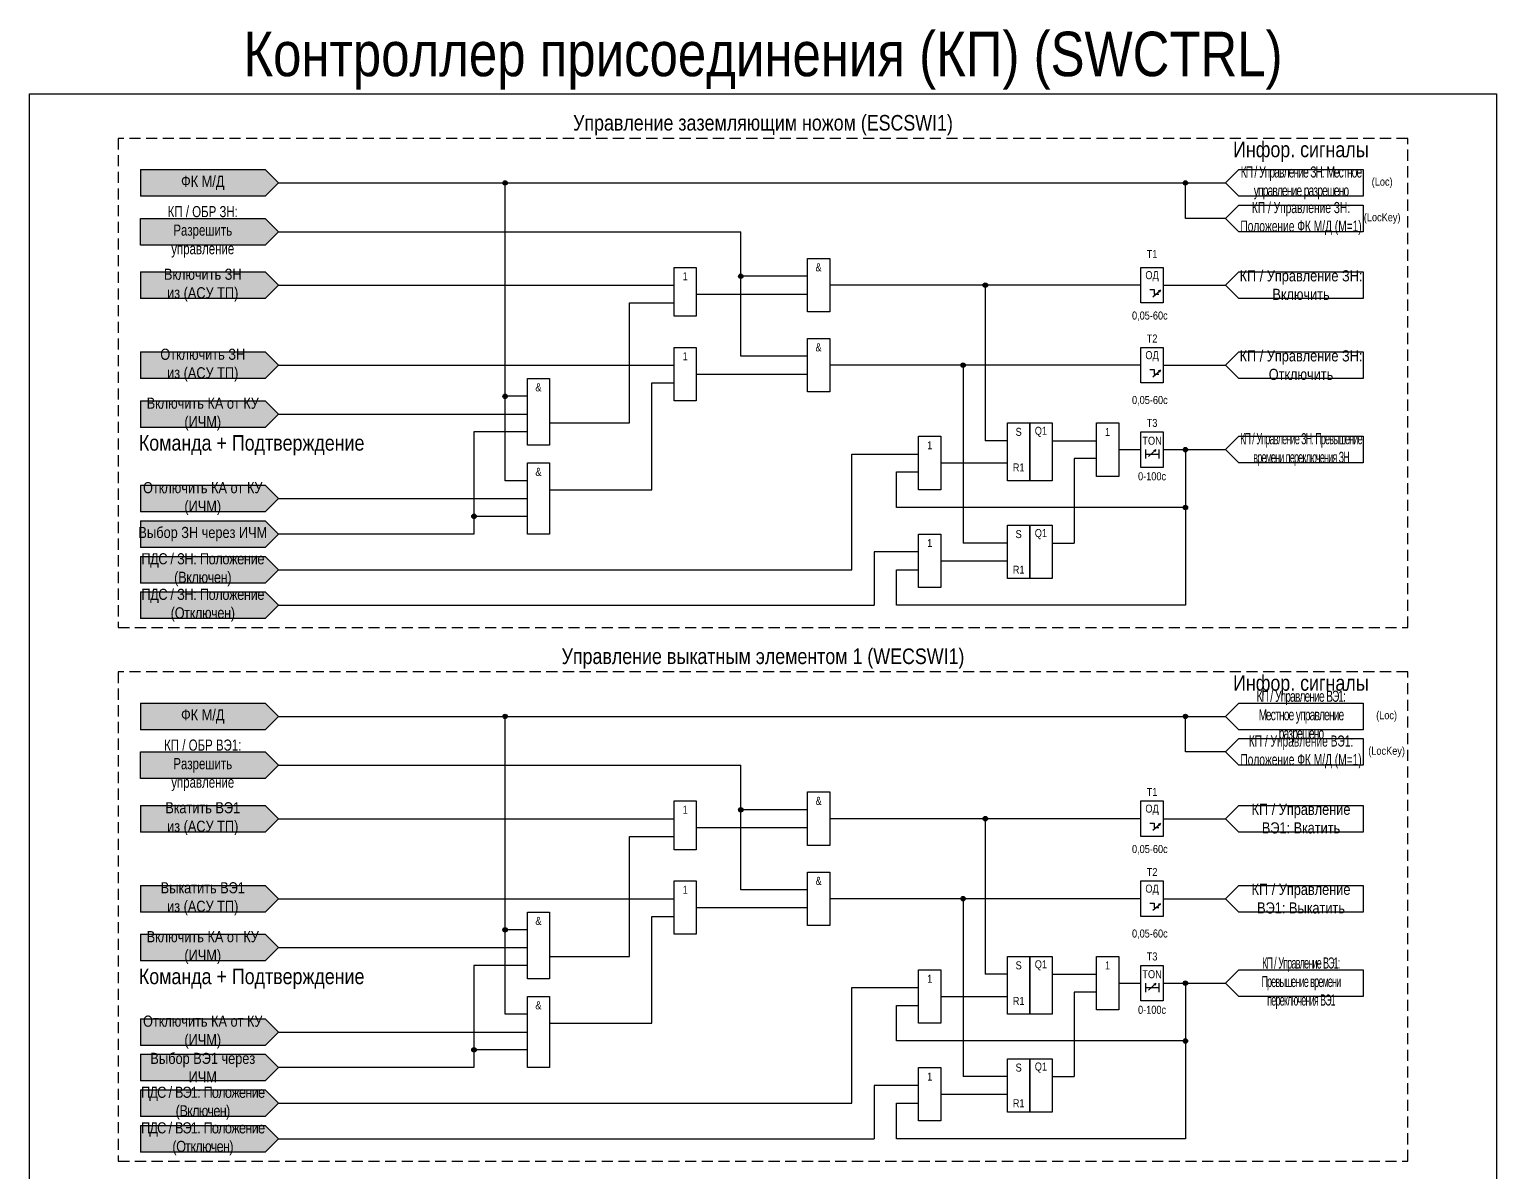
# Model space of a CAD drawing. Header units: millimetres. Extents: x -1743 to 230, y 0 to 547.
# Drawn here: x -926 to -596, y 237.4 to 494.5 of the extents above; entities that cross this region are included whole.
import ezdxf

# ---------------------------------------------------------------- set-up
doc = ezdxf.new("R2010")
doc.units = ezdxf.units.MM
doc.linetypes.add('штриховая2', pattern=[0.375, 0.25, -0.125])
doc.styles.add('2.5_Gost_RD', font='ARIALN.TTF', dxfattribs={"height": 2.5})
doc.styles.add('3.5_Gost_RD', font='ARIALN.TTF', dxfattribs={"height": 3.5})

# ---------------------------------------------------------------- blocks, each defined once
blk = doc.blocks.new('Точка')
at = {"ltscale": 100}
h = blk.add_hatch(color=256, dxfattribs=at)
h.dxf.hatch_style = 1
edge = h.paths.add_edge_path()
edge.add_arc((0, 0), 0.5, 0, 360)
blk.add_circle((0, 0), 0.5, dxfattribs=at)

msp = doc.modelspace()

# ---------------------------------------------------------------- hatches: boundary and pattern name
at = {"ltscale": 100, "true_color": 0x5496bb}
h = msp.add_hatch(color=153, dxfattribs=at)
h.dxf.hatch_style = 1
h.paths.add_polyline_path([(-901, 463), (-873, 463), (-870, 460), (-873, 457), (-901, 457)])
h = msp.add_hatch(color=153, dxfattribs=at)
h.dxf.hatch_style = 1
h.paths.add_polyline_path([(-901, 452), (-873, 452), (-870, 449), (-873, 446), (-901, 446)])
h = msp.add_hatch(color=153, dxfattribs=at)
h.dxf.hatch_style = 1
h.paths.add_polyline_path([(-901, 440), (-873, 440), (-870, 437), (-873, 434), (-901, 434)])
h = msp.add_hatch(color=153, dxfattribs=at)
h.dxf.hatch_style = 1
h.paths.add_polyline_path([(-901, 422), (-873, 422), (-870, 419), (-873, 416), (-901, 416)])
h = msp.add_hatch(color=153, dxfattribs=at)
h.dxf.hatch_style = 1
h.paths.add_polyline_path([(-901, 411), (-873, 411), (-870, 408), (-873, 405), (-901, 405)])
h = msp.add_hatch(color=153, dxfattribs=at)
h.dxf.hatch_style = 1
h.paths.add_polyline_path([(-901, 392), (-873, 392), (-870, 389), (-873, 386), (-901, 386)])
h = msp.add_hatch(color=153, dxfattribs=at)
h.dxf.hatch_style = 1
h.paths.add_polyline_path([(-901, 384), (-873, 384), (-870, 381), (-873, 378), (-901, 378)])
h = msp.add_hatch(color=153, dxfattribs=at)
h.dxf.hatch_style = 1
h.paths.add_polyline_path([(-901, 376), (-873, 376), (-870, 373), (-873, 370), (-901, 370)])
h = msp.add_hatch(color=153, dxfattribs=at)
h.dxf.hatch_style = 1
h.paths.add_polyline_path([(-901, 368), (-873, 368), (-870, 365), (-873, 362), (-901, 362)])
h = msp.add_hatch(color=153, dxfattribs=at)
h.dxf.hatch_style = 1
h.paths.add_polyline_path([(-901, 343), (-873, 343), (-870, 340), (-873, 337), (-901, 337)])
h = msp.add_hatch(color=153, dxfattribs=at)
h.dxf.hatch_style = 1
h.paths.add_polyline_path([(-901, 332), (-873, 332), (-870, 329), (-873, 326), (-901, 326)])
h = msp.add_hatch(color=153, dxfattribs=at)
h.dxf.hatch_style = 1
h.paths.add_polyline_path([(-901, 320), (-873, 320), (-870, 317), (-873, 314), (-901, 314)])
h = msp.add_hatch(color=153, dxfattribs=at)
h.dxf.hatch_style = 1
h.paths.add_polyline_path([(-901, 302), (-873, 302), (-870, 299), (-873, 296), (-901, 296)])
h = msp.add_hatch(color=153, dxfattribs=at)
h.dxf.hatch_style = 1
h.paths.add_polyline_path([(-901, 291), (-873, 291), (-870, 288), (-873, 285), (-901, 285)])
h = msp.add_hatch(color=153, dxfattribs=at)
h.dxf.hatch_style = 1
h.paths.add_polyline_path([(-901, 272), (-873, 272), (-870, 269), (-873, 266), (-901, 266)])
h = msp.add_hatch(color=153, dxfattribs=at)
h.dxf.hatch_style = 1
h.paths.add_polyline_path([(-901, 264), (-873, 264), (-870, 261), (-873, 258), (-901, 258)])
h = msp.add_hatch(color=153, dxfattribs=at)
h.dxf.hatch_style = 1
h.paths.add_polyline_path([(-901, 256), (-873, 256), (-870, 253), (-873, 250), (-901, 250)])
h = msp.add_hatch(color=153, dxfattribs=at)
h.dxf.hatch_style = 1
h.paths.add_polyline_path([(-901, 248), (-873, 248), (-870, 245), (-873, 242), (-901, 242)])

# ---------------------------------------------------------------- linework, layer by layer
at = {"ltscale": 100}
for p, q in [((-901, 463), (-873, 463)), ((-901, 463), (-901, 457)), ((-873, 463), (-870, 460)), ((-870, 460), (-873, 457)), ((-873, 457), (-901, 457)), ((-901, 452), (-873, 452)), ((-873, 452), (-870, 449)), ((-870, 449), (-873, 446)), ((-870, 449), (-766, 449)), ((-766, 421), (-766, 449)), ((-873, 446), (-901, 446)), ((-901, 440), (-873, 440)), ((-901, 440), (-901, 434)), ((-873, 440), (-870, 437)), ((-751, 439), (-766, 439)), ((-870, 437), (-873, 434)), ((-870, 437), (-781, 437)), ((-676, 437), (-746, 437)), ((-711, 437), (-711, 402)), ((-673.29, 434.4), (-671.62, 435.88)), ((-671.62, 435.88), (-672.14, 435.66)), ((-671.62, 435.88), (-671.88, 435.42)), ((-671, 437), (-657, 437)), ((-873, 434), (-901, 434)), ((-791, 406), (-791, 433)), ((-791, 433), (-781, 433)), ((-776, 435), (-751, 435)), ((-673, 435), (-672, 435)), ((-901, 422), (-873, 422)), ((-901, 422), (-901, 416)), ((-873, 422), (-870, 419)), ((-751, 421), (-766, 421)), ((-873, 416), (-901, 416)), ((-870, 419), (-873, 416)), ((-870, 419), (-781, 419)), ((-776, 417), (-751, 417)), ((-676, 419), (-746, 419)), ((-716, 419), (-716, 379)), ((-673.29, 416.4), (-671.62, 417.88)), ((-673, 417), (-672, 417)), ((-671.62, 417.88), (-672.14, 417.66)), ((-671.62, 417.88), (-671.88, 417.42)), ((-671, 419), (-657, 419)), ((-786, 391), (-786, 415)), ((-786, 415), (-781, 415)), ((-901, 411), (-873, 411)), ((-901, 411), (-901, 405)), ((-873, 411), (-870, 408)), ((-870, 408), (-873, 405)), ((-870, 408), (-814, 408)), ((-809, 406), (-791, 406)), ((-873, 405), (-901, 405)), ((-814, 404), (-826, 404)), ((-826, 404), (-826, 381)), ((-826, 404), (-826, 381)), ((-706, 402), (-711, 402)), ((-696, 402), (-686, 402)), ((-681, 400), (-676, 400)), ((-671, 400), (-671, 400)), ((-671, 400), (-657, 400)), ((-666, 400), (-666, 365)), ((-741, 399), (-726, 399)), ((-741, 373), (-741, 399)), ((-721, 397), (-706, 397)), ((-686, 398), (-691, 398)), ((-691, 398), (-691, 379)), ((-731, 387), (-731, 395)), ((-731, 395), (-726, 395)), ((-901, 392), (-873, 392)), ((-901, 392), (-901, 386)), ((-873, 392), (-870, 389)), ((-809, 391), (-786, 391)), ((-870, 389), (-873, 386)), ((-870, 389), (-814, 389)), ((-666, 387), (-731, 387)), ((-873, 386), (-901, 386)), ((-901, 384), (-873, 384)), ((-901, 384), (-901, 378)), ((-873, 384), (-870, 381)), ((-814, 385), (-826, 385)), ((-870, 381), (-873, 378)), ((-826, 381), (-870, 381)), ((-873, 378), (-901, 378)), ((-726, 377), (-736, 377)), ((-736, 377), (-736, 365)), ((-706, 379), (-716, 379)), ((-696, 379), (-691, 379)), ((-901, 376), (-873, 376)), ((-901, 376), (-901, 370)), ((-873, 376), (-870, 373)), ((-870, 373), (-873, 370)), ((-870, 373), (-741, 373)), ((-731, 365), (-731, 373)), ((-731, 373), (-726, 373)), ((-721, 375), (-706, 375)), ((-873, 370), (-901, 370)), ((-901, 368), (-873, 368)), ((-901, 368), (-901, 362)), ((-873, 368), (-870, 365)), ((-870, 365), (-873, 362)), ((-870, 365), (-736, 365)), ((-666, 365), (-731, 365)), ((-873, 362), (-901, 362)), ((-901, 343), (-873, 343)), ((-901, 343), (-901, 337)), ((-873, 343), (-870, 340)), ((-870, 340), (-873, 337)), ((-873, 337), (-901, 337)), ((-901, 332), (-873, 332)), ((-873, 332), (-870, 329)), ((-870, 329), (-873, 326)), ((-870, 329), (-766, 329)), ((-766, 301), (-766, 329)), ((-873, 326), (-901, 326)), ((-901, 320), (-873, 320)), ((-901, 320), (-901, 314)), ((-873, 320), (-870, 317)), ((-870, 317), (-873, 314)), ((-870, 317), (-781, 317)), ((-751, 319), (-766, 319)), ((-676, 317), (-746, 317)), ((-711, 317), (-711, 282)), ((-671, 317), (-657, 317)), ((-873, 314), (-901, 314)), ((-776, 315), (-751, 315)), ((-673.29, 314.4), (-671.62, 315.88)), ((-673, 315), (-672, 315)), ((-671.62, 315.88), (-672.14, 315.66)), ((-671.62, 315.88), (-671.88, 315.42)), ((-791, 286), (-791, 313)), ((-791, 313), (-781, 313)), ((-901, 302), (-873, 302)), ((-901, 302), (-901, 296)), ((-873, 302), (-870, 299)), ((-751, 301), (-766, 301)), ((-870, 299), (-873, 296)), ((-870, 299), (-781, 299)), ((-776, 297), (-751, 297)), ((-676, 299), (-746, 299)), ((-716, 299), (-716, 259)), ((-673.29, 296.4), (-671.62, 297.88)), ((-673, 297), (-672, 297)), ((-671.62, 297.88), (-672.14, 297.66)), ((-671, 299), (-657, 299)), ((-873, 296), (-901, 296)), ((-786, 271), (-786, 295)), ((-786, 295), (-781, 295)), ((-901, 291), (-873, 291)), ((-901, 291), (-901, 285)), ((-873, 291), (-870, 288)), ((-870, 288), (-873, 285)), ((-870, 288), (-814, 288)), ((-873, 285), (-901, 285)), ((-814, 284), (-826, 284)), ((-826, 284), (-826, 261)), ((-826, 284), (-826, 261)), ((-809, 286), (-791, 286)), ((-706, 282), (-711, 282)), ((-696, 282), (-686, 282)), ((-741, 279), (-726, 279)), ((-741, 253), (-741, 279)), ((-686, 278), (-691, 278)), ((-691, 278), (-691, 259)), ((-681, 280), (-676, 280)), ((-671, 280), (-671, 280)), ((-671, 280), (-657, 280)), ((-666, 280), (-666, 245)), ((-731, 267), (-731, 275)), ((-731, 275), (-726, 275)), ((-721, 277), (-706, 277)), ((-901, 272), (-873, 272)), ((-901, 272), (-901, 266)), ((-873, 272), (-870, 269)), ((-809, 271), (-786, 271)), ((-870, 269), (-873, 266)), ((-870, 269), (-814, 269)), ((-873, 266), (-901, 266)), ((-901, 264), (-873, 264)), ((-901, 264), (-901, 258)), ((-873, 264), (-870, 261)), ((-814, 265), (-826, 265)), ((-666, 267), (-731, 267)), ((-870, 261), (-873, 258)), ((-826, 261), (-870, 261)), ((-873, 258), (-901, 258)), ((-706, 259), (-716, 259)), ((-696, 259), (-691, 259)), ((-901, 256), (-873, 256)), ((-901, 256), (-901, 250)), ((-873, 256), (-870, 253)), ((-726, 257), (-736, 257)), ((-736, 257), (-736, 245)), ((-721, 255), (-706, 255)), ((-870, 253), (-873, 250)), ((-870, 253), (-741, 253)), ((-731, 245), (-731, 253)), ((-731, 253), (-726, 253)), ((-873, 250), (-901, 250)), ((-901, 248), (-873, 248)), ((-901, 248), (-901, 242)), ((-873, 248), (-870, 245)), ((-870, 245), (-873, 242)), ((-870, 245), (-736, 245)), ((-666, 245), (-731, 245)), ((-873, 242), (-901, 242))]:
    msp.add_line(p, q, dxfattribs=at)
at = {"color": 30, "ltscale": 100}
for p, q in [((-654, 463), (-657, 460)), ((-654, 463), (-626, 463)), ((-870, 460), (-657, 460)), ((-819, 393), (-819, 460)), ((-666, 452), (-666, 460)), ((-657, 460), (-654, 457)), ((-626, 457), (-654, 457)), ((-654, 455), (-657, 452)), ((-654, 455), (-626, 455)), ((-657, 452), (-666, 452)), ((-657, 452), (-654, 449)), ((-626, 449), (-654, 449)), ((-814, 412), (-819, 412)), ((-814, 393), (-819, 393)), ((-870, 340), (-657, 340)), ((-819, 273), (-819, 340)), ((-666, 332), (-666, 340)), ((-654, 343), (-657, 340)), ((-657, 340), (-654, 337)), ((-654, 343), (-626, 343)), ((-626, 337), (-654, 337)), ((-654, 335), (-657, 332)), ((-654, 335), (-626, 335)), ((-657, 332), (-666, 332)), ((-657, 332), (-654, 329)), ((-626, 329), (-654, 329)), ((-814, 292), (-819, 292)), ((-814, 273), (-819, 273))]:
    msp.add_line(p, q, dxfattribs=at)
at = {"color": 3, "ltscale": 100}
for p, q in [((-654, 440), (-657, 437)), ((-654, 440), (-626, 440)), ((-657, 437), (-654, 434)), ((-626, 434), (-654, 434)), ((-654, 422), (-657, 419)), ((-654, 422), (-626, 422)), ((-657, 419), (-654, 416)), ((-626, 416), (-654, 416)), ((-654, 403), (-657, 400)), ((-654, 403), (-626, 403)), ((-657, 400), (-654, 397)), ((-626, 397), (-654, 397)), ((-654, 320), (-657, 317)), ((-657, 317), (-654, 314)), ((-654, 320), (-626, 320)), ((-626, 314), (-654, 314)), ((-654, 302), (-657, 299)), ((-654, 302), (-626, 302)), ((-657, 299), (-654, 296)), ((-626, 296), (-654, 296)), ((-654, 283), (-657, 280)), ((-654, 283), (-626, 283)), ((-657, 280), (-654, 277)), ((-626, 277), (-654, 277))]:
    msp.add_line(p, q, dxfattribs=at)
at = {"color": 7, "ltscale": 100}
for p, q in [((-674.3, 398.46), (-672.63, 399.95)), ((-672.63, 399.95), (-673.15, 399.73)), ((-672.63, 399.95), (-672.89, 399.48)), ((-674.3, 278.46), (-672.63, 279.95)), ((-672.63, 279.95), (-673.15, 279.73)), ((-672.63, 279.95), (-672.89, 279.48))]:
    msp.add_line(p, q, dxfattribs=at)
at = {"ltscale": 100}
for points in [[(-926, 480), (-596, 480), (-596, 0), (-926, 0)], [(-676, 441), (-671, 441), (-671, 433), (-676, 433)], [(-676, 423), (-671, 423), (-671, 415), (-676, 415)], [(-706, 406), (-701, 406), (-701, 393), (-706, 393)], [(-701, 406), (-696, 406), (-696, 393), (-701, 393)], [(-676, 404), (-671, 404), (-671, 396), (-676, 396)], [(-706, 383), (-701, 383), (-701, 371), (-706, 371)], [(-701, 383), (-696, 383), (-696, 371), (-701, 371)], [(-676, 321), (-671, 321), (-671, 313), (-676, 313)], [(-676, 303), (-671, 303), (-671, 295), (-676, 295)], [(-706, 286), (-701, 286), (-701, 273), (-706, 273)], [(-701, 286), (-696, 286), (-696, 273), (-701, 273)], [(-676, 284), (-671, 284), (-671, 276), (-676, 276)], [(-706, 263), (-701, 263), (-701, 251), (-706, 251)], [(-701, 263), (-696, 263), (-696, 251), (-701, 251)]]:
    msp.add_lwpolyline(points, close=True, dxfattribs=at)
at = {"linetype": 'штриховая2', "ltscale": 10}
for points in [[(-616, 470), (-906, 470), (-906, 360), (-616, 360)], [(-616, 350), (-906, 350), (-906, 240), (-616, 240)]]:
    msp.add_lwpolyline(points, close=True, dxfattribs=at)
at = {"color": 30, "ltscale": 100}
for points in [[(-657, 460), (-654, 463), (-626, 463), (-626, 457), (-654, 457), (-657, 460)], [(-657, 452), (-654, 455), (-626, 455), (-626, 449), (-654, 449), (-657, 452)], [(-657, 340), (-654, 343), (-626, 343), (-626, 337), (-654, 337), (-657, 340)], [(-657, 332), (-654, 335), (-626, 335), (-626, 329), (-654, 329), (-657, 332)]]:
    msp.add_lwpolyline(points, dxfattribs=at)
at = {"ltscale": 100}
for points in [[(-901, 452), (-873, 452), (-870, 449), (-873, 446), (-901, 446), (-901, 452)], [(-751, 436), (-751, 443), (-746, 443), (-746, 431), (-751, 431), (-751, 436)], [(-781, 438), (-781, 441), (-776, 441), (-776, 430), (-781, 430), (-781, 438)], [(-781, 438), (-781, 439)], [(-674, 436), (-673, 436)], [(-673, 436), (-673, 435)], [(-781, 421), (-781, 423), (-776, 423), (-776, 411), (-781, 411), (-781, 421)], [(-751, 418), (-751, 425), (-746, 425), (-746, 413), (-751, 413), (-751, 418)], [(-781, 417), (-781, 422)], [(-814, 403), (-814, 416), (-809, 416), (-809, 401), (-814, 401), (-814, 403)], [(-674, 418), (-673, 418)], [(-673, 418), (-673, 417)], [(-686, 397), (-686, 406), (-681, 406), (-681, 394), (-686, 394), (-686, 397)], [(-726, 392), (-726, 403), (-721, 403), (-721, 391), (-726, 391), (-726, 392)], [(-675, 400), (-675, 398)], [(-672, 400), (-672, 398)], [(-814, 392), (-814, 397), (-809, 397), (-809, 381), (-814, 381), (-814, 392)], [(-675, 399), (-672, 399)], [(-726, 370), (-726, 381), (-721, 381), (-721, 369), (-726, 369), (-726, 370)], [(-901, 332), (-873, 332), (-870, 329), (-873, 326), (-901, 326), (-901, 332)], [(-781, 318), (-781, 321), (-776, 321), (-776, 310), (-781, 310), (-781, 318)], [(-751, 316), (-751, 323), (-746, 323), (-746, 311), (-751, 311), (-751, 316)], [(-781, 318), (-781, 319)], [(-674, 316), (-673, 316)], [(-673, 316), (-673, 315)], [(-751, 298), (-751, 305), (-746, 305), (-746, 293), (-751, 293), (-751, 298)], [(-781, 301), (-781, 303), (-776, 303), (-776, 291), (-781, 291), (-781, 301)], [(-781, 297), (-781, 302)], [(-674, 298), (-673, 298)], [(-673, 298), (-673, 297)], [(-814, 283), (-814, 296), (-809, 296), (-809, 281), (-814, 281), (-814, 283)], [(-686, 277), (-686, 286), (-681, 286), (-681, 274), (-686, 274), (-686, 277)], [(-726, 272), (-726, 283), (-721, 283), (-721, 271), (-726, 271), (-726, 272)], [(-675, 280), (-675, 278)], [(-675, 279), (-672, 279)], [(-672, 280), (-672, 278)], [(-814, 272), (-814, 277), (-809, 277), (-809, 261), (-814, 261), (-814, 272)], [(-726, 250), (-726, 261), (-721, 261), (-721, 249), (-726, 249), (-726, 250)]]:
    msp.add_lwpolyline(points, dxfattribs=at)
at = {"color": 3, "ltscale": 100}
for points in [[(-657, 437), (-654, 440), (-626, 440), (-626, 434), (-654, 434), (-657, 437)], [(-657, 419), (-654, 422), (-626, 422), (-626, 416), (-654, 416), (-657, 419)], [(-657, 400), (-654, 403), (-626, 403), (-626, 397), (-654, 397), (-657, 400)], [(-657, 317), (-654, 320), (-626, 320), (-626, 314), (-654, 314), (-657, 317)], [(-657, 299), (-654, 302), (-626, 302), (-626, 296), (-654, 296), (-657, 299)], [(-657, 280), (-654, 283), (-626, 283), (-626, 277), (-654, 277), (-657, 280)]]:
    msp.add_lwpolyline(points, dxfattribs=at)

# ---------------------------------------------------------------- block references
at = {"ltscale": 100}
for p in [(-819, 460), (-819, 340)]:
    msp.add_blockref('Точка', p, dxfattribs=at)
at = {"color": 30, "ltscale": 100}
for p in [(-666, 460), (-666, 340)]:
    msp.add_blockref('Точка', p, dxfattribs=at)
at = {"color": 1, "ltscale": 100}
for p in [(-766, 439), (-711, 437), (-716, 419), (-819, 412), (-666, 400), (-666, 387), (-826, 385), (-766, 319), (-711, 317), (-716, 299), (-819, 292), (-666, 280), (-666, 267), (-826, 265)]:
    msp.add_blockref('Точка', p, dxfattribs=at)

# ---------------------------------------------------------------- texts
at = {"ltscale": 100, "attachment_point": 5}
for s, insert, char_height, width, style in [('{\\C3;Контроллер присоединения (КП) (SWCTRL)}', (-761, 487.5), 10, 330, '3.5_Gost_RD'), ('ФК М/Д', (-887, 460), 2.5, 28, '2.5_Gost_RD'), ('T1', (-673.5, 444), 1.8, 5, '2.5_Gost_RD'), ('Включить ЗН \\Pиз (АСУ ТП)', (-887, 437), 2.5, 28, '2.5_Gost_RD'), ('1', (-778.5, 439), 1.8, 5, '2.5_Gost_RD'), ('&', (-748.5, 441), 1.8, 5, '2.5_Gost_RD'), ('ОД', (-673.5, 439), 1.8, 5, '2.5_Gost_RD'), ('0,05-60с', (-674, 430), 1.8, 8.5, '2.5_Gost_RD'), ('T2', (-673.5, 425), 1.8, 5, '2.5_Gost_RD'), ('Отключить ЗН \\Pиз (АСУ ТП)', (-887, 419), 2.5, 28, '2.5_Gost_RD'), ('&', (-748.5, 423), 1.8, 5, '2.5_Gost_RD'), ('1', (-778.5, 421), 1.8, 5, '2.5_Gost_RD'), ('ОД', (-673.5, 421), 1.8, 5, '2.5_Gost_RD'), ('&', (-811.5, 414), 1.8, 5, '2.5_Gost_RD'), ('Включить КА от КУ (ИЧМ)', (-887, 408), 2.5, 28, '2.5_Gost_RD'), ('0,05-60с', (-674, 411), 1.8, 8.5, '2.5_Gost_RD'), ('T3', (-673.5, 406), 1.8, 5, '2.5_Gost_RD'), ('S', (-703.5, 404), 1.8, 5, '2.5_Gost_RD'), ('Q1', (-698.5, 404), 1.8, 5, '2.5_Gost_RD'), ('1', (-683.5, 404), 1.8, 5, '2.5_Gost_RD'), ('TON', (-673.5, 402), 1.8, 5, '2.5_Gost_RD'), ('1', (-723.5, 401), 1.8, 5, '2.5_Gost_RD'), ('R1', (-703.5, 396), 1.8, 5, '2.5_Gost_RD'), ('Отключить КА от КУ (ИЧМ)', (-887, 389), 2.5, 28.2788, '2.5_Gost_RD'), ('&', (-811.5, 395), 1.8, 5, '2.5_Gost_RD'), ('0-100с', (-673.5, 394), 1.8, 5, '2.5_Gost_RD'), ('Выбор ЗН через ИЧМ', (-887, 381), 2.5, 28, '2.5_Gost_RD'), ('1', (-723.5, 379), 1.8, 5, '2.5_Gost_RD'), ('S', (-703.5, 381), 1.8, 5, '2.5_Gost_RD'), ('Q1', (-698.5, 381), 1.8, 5, '2.5_Gost_RD'), ('{\\T0.95;ПДС / ЗН: Положение (Включен)}', (-887, 373), 2.5, 28, '2.5_Gost_RD'), ('R1', (-703.5, 373), 1.8, 5, '2.5_Gost_RD'), ('{\\T0.95;ПДС / ЗН: Положение (Отключен)}', (-887, 365), 2.5, 28, '2.5_Gost_RD'), ('ФК М/Д', (-887, 340), 2.5, 28, '2.5_Gost_RD'), ('T1', (-673.5, 323), 1.8, 5, '2.5_Gost_RD'), ('Вкатить ВЭ1 \\Pиз (АСУ ТП)', (-887, 317), 2.5, 28, '2.5_Gost_RD'), ('&', (-748.5, 321), 1.8, 5, '2.5_Gost_RD'), ('ОД', (-673.5, 319), 1.8, 5, '2.5_Gost_RD'), ('1', (-778.5, 319), 1.8, 5, '2.5_Gost_RD'), ('0,05-60с', (-674, 310), 1.8, 8.5, '2.5_Gost_RD'), ('&', (-748.5, 303), 1.8, 5, '2.5_Gost_RD'), ('T2', (-673.5, 305), 1.8, 5, '2.5_Gost_RD'), ('Выкатить ВЭ1 \\Pиз (АСУ ТП)', (-887, 299), 2.5, 28, '2.5_Gost_RD'), ('1', (-778.5, 301), 1.8, 5, '2.5_Gost_RD'), ('ОД', (-673.5, 301), 1.8, 5, '2.5_Gost_RD'), ('&', (-811.5, 294), 1.8, 5, '2.5_Gost_RD'), ('Включить КА от КУ (ИЧМ)', (-887, 288), 2.5, 28, '2.5_Gost_RD'), ('0,05-60с', (-674, 291), 1.8, 8.5, '2.5_Gost_RD'), ('S', (-703.5, 284), 1.8, 5, '2.5_Gost_RD'), ('Q1', (-698.5, 284), 1.8, 5, '2.5_Gost_RD'), ('1', (-683.5, 284), 1.8, 5, '2.5_Gost_RD'), ('T3', (-673.5, 286), 1.8, 5, '2.5_Gost_RD'), ('1', (-723.5, 281), 1.8, 5, '2.5_Gost_RD'), ('TON', (-673.5, 282), 1.8, 5, '2.5_Gost_RD'), ('&', (-811.5, 275), 1.8, 5, '2.5_Gost_RD'), ('R1', (-703.5, 276), 1.8, 5, '2.5_Gost_RD'), ('0-100с', (-673.5, 274), 1.8, 5, '2.5_Gost_RD'), ('Отключить КА от КУ (ИЧМ)', (-887, 269), 2.5, 28, '2.5_Gost_RD'), ('Выбор ВЭ1 через ИЧМ', (-887, 261), 2.5, 28, '2.5_Gost_RD'), ('S', (-703.5, 261), 1.8, 5, '2.5_Gost_RD'), ('Q1', (-698.5, 261), 1.8, 5, '2.5_Gost_RD'), ('1', (-723.5, 259), 1.8, 5, '2.5_Gost_RD'), ('{\\T0.9;ПДС / ВЭ1: Положение (Включен)}', (-887, 253), 2.5, 28, '2.5_Gost_RD'), ('R1', (-703.5, 253), 1.8, 5, '2.5_Gost_RD'), ('{\\T0.9;ПДС / ВЭ1: Положение (Отключен)}', (-887, 245), 2.5, 28, '2.5_Gost_RD')]:
    msp.add_mtext(s, dxfattribs=dict(at, insert=insert, char_height=char_height, width=width, style=style))
at = {"color": 30, "ltscale": 100, "attachment_point": 5}
for s, insert, char_height, width, style in [('Управление заземляющим ножом (ESCSWI1)', (-761, 473), 3.5, 290, '3.5_Gost_RD'), ('Инфор. сигналы', (-640, 467), 3.5, 48, '3.5_Gost_RD'), ('{\\W0.8;\\T0.85;КП / Управление ЗН: Местное управление разрешено}', (-640, 460), 2.5, 28, '2.5_Gost_RD'), ('(Loc)', (-621.75, 460), 1.8, 5.5, '2.5_Gost_RD'), ('{\\W0.8;КП / Управление ЗН: Положение ФК М/Д (М=1)}', (-640, 452), 2.5, 28, '2.5_Gost_RD'), ('(LocKey)', (-621.75, 452), 1.8, 5.5, '2.5_Gost_RD'), ('Команда + Подтверждение', (-876, 401), 3.5, 60.7348, '3.5_Gost_RD'), ('Управление выкатным элементом 1 (WECSWI1)', (-761, 353), 3.5, 290, '3.5_Gost_RD'), ('Инфор. сигналы', (-640, 347), 3.5, 48, '3.5_Gost_RD'), ('{\\W0.8;\\T0.8;КП / Управление ВЭ1: Местное управление разрешено}', (-640, 340), 2.5, 28, '2.5_Gost_RD'), ('(Loc)', (-620.75, 340), 1.8, 7.5, '2.5_Gost_RD'), ('{\\W0.8;КП / Управление ВЭ1: Положение ФК М/Д (М=1)}', (-640, 332), 2.5, 28, '2.5_Gost_RD'), ('(LocKey)', (-620.75, 332), 1.8, 7.5, '2.5_Gost_RD'), ('Команда + Подтверждение', (-876, 281), 3.5, 60.7348, '3.5_Gost_RD')]:
    msp.add_mtext(s, dxfattribs=dict(at, insert=insert, char_height=char_height, width=width, style=style))
at = {"color": 0, "ltscale": 100, "char_height": 2.5, "width": 28, "attachment_point": 5, "style": '2.5_Gost_RD'}
for s, insert in [('{\\W0.9;\\C256;КП / ОБР ЗН: Разрешить управление}', (-887, 449)), ('{\\W0.9;\\C256;КП / ОБР ВЭ1: Разрешить управление}', (-887, 329))]:
    msp.add_mtext(s, dxfattribs=dict(at, insert=insert))
at = {"color": 3, "ltscale": 100, "char_height": 2.5, "width": 28, "attachment_point": 5, "style": '2.5_Gost_RD'}
for s, insert in [('КП / Управление ЗН: Включить', (-640, 437)), ('КП / Управление ЗН: Отключить', (-640, 419)), ('{\\W0.7;\\T0.85;КП / Управление ЗН: Превышение времени переключения ЗН}', (-640, 400)), ('КП / Управление ВЭ1: Вкатить', (-640, 317)), ('КП / Управление ВЭ1: Выкатить', (-640, 299)), ('{\\W0.7;\\T0.8;КП / Управление ВЭ1: Превышение времени переключения ВЭ1}', (-640, 280))]:
    msp.add_mtext(s, dxfattribs=dict(at, insert=insert))

doc.saveas('drawing.dxf')
